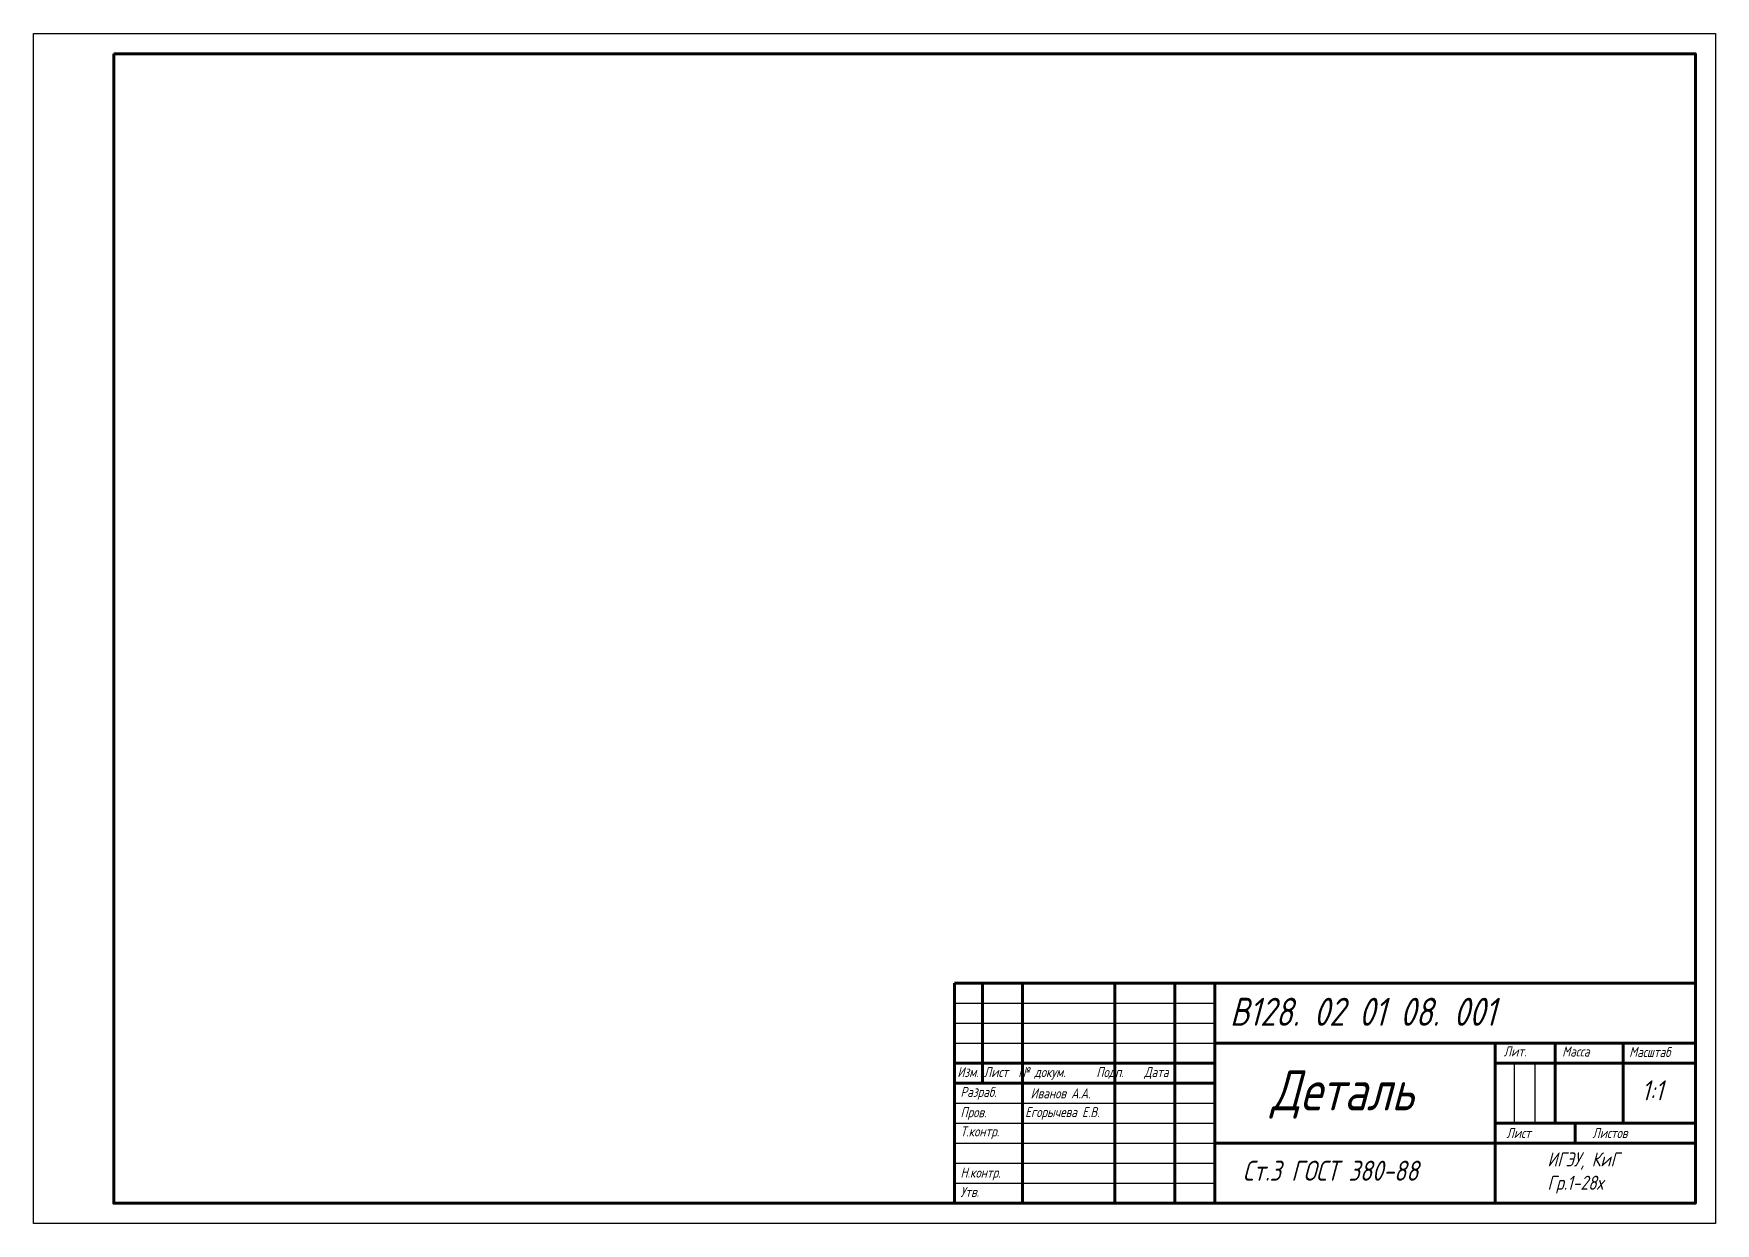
# Paper-space layout 'А3' of a CAD drawing. Header units: millimetres. Extents: x -1 to 419, y -1 to 296.
import ezdxf

# ---------------------------------------------------------------- set-up
doc = ezdxf.new("R2010")
doc.units = ezdxf.units.MM
doc.layers.add('рамка-основные линии', color=160, linetype='Continuous', lineweight=80)
doc.layers.add('рамка-тонкие линии', color=160, linetype='Continuous', lineweight=30)
doc.layers.add('текст', color=170, linetype='Continuous')
doc.styles.add('стандарт', font='GOST.ttf', dxfattribs={"oblique": 15, "height": 2.5})
doc.styles.add('стиль 10 ГОСТ', font='GOST.ttf', dxfattribs={"oblique": 15, "height": 10})
doc.styles.add('стиль 2.5 ГОСТ', font='GOST.ttf', dxfattribs={"oblique": 15, "height": 2.5})
doc.styles.add('стиль 3.5 ГОСТ', font='GOST.ttf', dxfattribs={"oblique": 15, "height": 3.5})
doc.styles.add('стиль 5 ГОСТ', font='GOST.ttf', dxfattribs={"oblique": 15, "height": 5})
doc.styles.add('стиль 7 ГОСТ', font='GOST.ttf', dxfattribs={"oblique": 15, "height": 7})

psp = doc.layouts.new('А3')

# ---------------------------------------------------------------- linework, layer by layer
at = {"layer": 'рамка-основные линии'}
for p, q in [((229.29, 59.3), (229.29, 4.3)), ((229.29, 59.3), (414.29, 59.3)), ((236.29, 59.3), (236.29, 34.3)), ((246.29, 59.3), (246.29, 4.3)), ((269.29, 59.3), (269.29, 4.3)), ((284.29, 59.3), (284.29, 4.3)), ((294.29, 59.3), (294.29, 4.3)), ((294.29, 44.3), (414.29, 44.3)), ((364.29, 44.3), (364.29, 4.3)), ((379.29, 44.3), (379.29, 24.3)), ((396.29, 44.3), (396.29, 24.3)), ((229.29, 39.3), (294.29, 39.3)), ((364.29, 39.3), (414.29, 39.3)), ((229.29, 34.29), (294.29, 34.29)), ((364.29, 24.3), (414.29, 24.3)), ((384.29, 24.3), (384.29, 19.3)), ((294.29, 19.3), (414.29, 19.3))]:
    psp.add_line(p, q, dxfattribs=at)
psp.add_lwpolyline([(19.29, 291.3), (414.29, 291.3), (414.29, 4.3), (19.29, 4.3)], close=True, dxfattribs=at)
at = {"layer": 'рамка-тонкие линии'}
for p, q in [((229.29, 54.3), (294.29, 54.3)), ((229.29, 49.3), (294.29, 49.3)), ((229.29, 44.3), (294.29, 44.3)), ((369.03, 39.3), (369.03, 24.3)), ((374.22, 39.3), (374.22, 24.3)), ((229.29, 29.3), (294.29, 29.3)), ((229.29, 24.3), (294.29, 24.3)), ((229.29, 19.3), (294.29, 19.3)), ((229.29, 14.3), (294.29, 14.3)), ((229.29, 9.3), (294.29, 9.3))]:
    psp.add_line(p, q, dxfattribs=at)
psp.add_lwpolyline([(-0.71, 296.3), (419.29, 296.3), (419.29, -0.7), (-0.71, -0.7)], close=True, dxfattribs=at)

# ---------------------------------------------------------------- texts
at = {"layer": 'текст', "attachment_point": 1}
for s, width, gutter_width, heights, insert, char_height, style in [('В128. 02 01 08. 001', 120.2402, 12.5, [13.25], (298.05, 55.61), 7, 'стиль 7 ГОСТ'), ('Лит.', 1.0945, 12.5, [0], (366.43, 43.47), 2.5, 'стиль 2.5 ГОСТ'), ('Масса', 1.0945, 12.5, [0], (381.04, 43.45), 2.5, 'стиль 2.5 ГОСТ'), ('Масштаб', 1.0945, 12.5, [0], (397.77, 43.33), 2.5, 'стиль 2.5 ГОСТ'), ('Разраб.  ', 15.2903, 12.5, [0], (230.76, 33.36), 2.5, 'стиль 2.5 ГОСТ'), ('Иванов А.А.', 46.2675, 12.5, [0], (248.27, 33), 2.5, 'стандарт'), ('Пров.    ', 14.2385, 12.5, [0], (230.76, 28.29), 2.5, 'стиль 2.5 ГОСТ'), ('Егорычева Е.В.', 47.5071, 17.5, [0], (246.9, 28.32), 2.5, 'стиль 3.5 ГОСТ'), ('Т.контр.', 1.0945, 12.5, [0], (230.77, 23.49), 2.5, 'стиль 2.5 ГОСТ'), ('Лист', 1.0945, 12.5, [0], (367.12, 23.1), 2.5, 'стиль 2.5 ГОСТ'), ('Листов', 1.0945, 12.5, [0], (388.58, 23.1), 2.5, 'стиль 2.5 ГОСТ'), ('ИГЭУ, КиГ\\PГр.1-28х', 43.1218, 12.5, [0], (377.35, 17.02), 3.5, 'стиль 3.5 ГОСТ'), ('Н.контр.', 1.0945, 12.5, [0], (230.76, 13.21), 2.5, 'стиль 2.5 ГОСТ'), ('Утв.', 1.0945, 12.5, [0], (230.76, 8.4), 2.5, 'стиль 2.5 ГОСТ')]:
    psp.add_mtext_dynamic_manual_height_columns(s, width=width, gutter_width=gutter_width, heights=heights, dxfattribs=dict(at, insert=insert, char_height=char_height, style=style))
for s, insert, char_height, width, style in [('\\pt52.5,65;Изм. Лист  № докум.      Подп.    Дата\\P', (229.98, 38.31), 2.5, 82.7558, 'стиль 2.5 ГОСТ'), ('\\pi1.92651;1:1', (398.95, 35), 5, 10.6345, 'стиль 5 ГОСТ'), ('\\pi5.59662,t5.59662;Ст.3 ГОСТ 380-88', (295.67, 14.94), 5, 67.8698, 'стиль 5 ГОСТ')]:
    psp.add_mtext(s, dxfattribs=dict(at, insert=insert, char_height=char_height, width=width, style=style))
at = {"layer": 'текст', "insert": (308.34, 37.5), "char_height": 10, "attachment_point": 1, "style": 'стиль 10 ГОСТ'}
psp.add_mtext('Деталь', dxfattribs=at)

doc.saveas('drawing.dxf')
